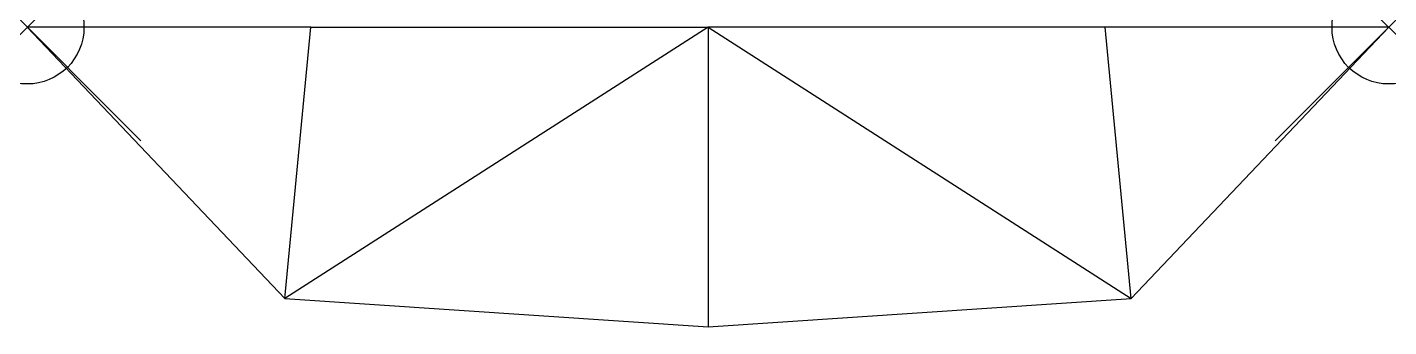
# Model space of a CAD drawing. Header units: inches. Extents: x 0 to 12, y -2.6 to 0.
import ezdxf

# ---------------------------------------------------------------- set-up
doc = ezdxf.new("R2010")
doc.units = ezdxf.units.IN
doc.header["$MEASUREMENT"] = 0
doc.header["$PDMODE"] = 35

msp = doc.modelspace()

# ---------------------------------------------------------------- linework, layer by layer
at = {"linetype": 'Continuous'}
for p, q in [((0, 0), (2.26978, -2.390031)), ((2.5, 0), (0, 0)), ((2.26978, -2.390031), (2.5, 0)), ((6, 0), (2.26978, -2.390031)), ((2.5, 0), (6, 0)), ((6, 0), (6, -2.639015)), ((9.5, 0), (6, 0)), ((6, 0), (9.73021, -2.390056)), ((9.73021, -2.390056), (9.5, 0)), ((12, 0), (9.5, 0)), ((9.73021, -2.390056), (12, 0)), ((2.26978, -2.390031), (6, -2.639015)), ((6, -2.639015), (9.73021, -2.390056))]:
    msp.add_line(p, q, dxfattribs=at)
for p in [(0, 0), (12, 0)]:
    msp.add_point(p, dxfattribs=at)

doc.saveas('drawing.dxf')
